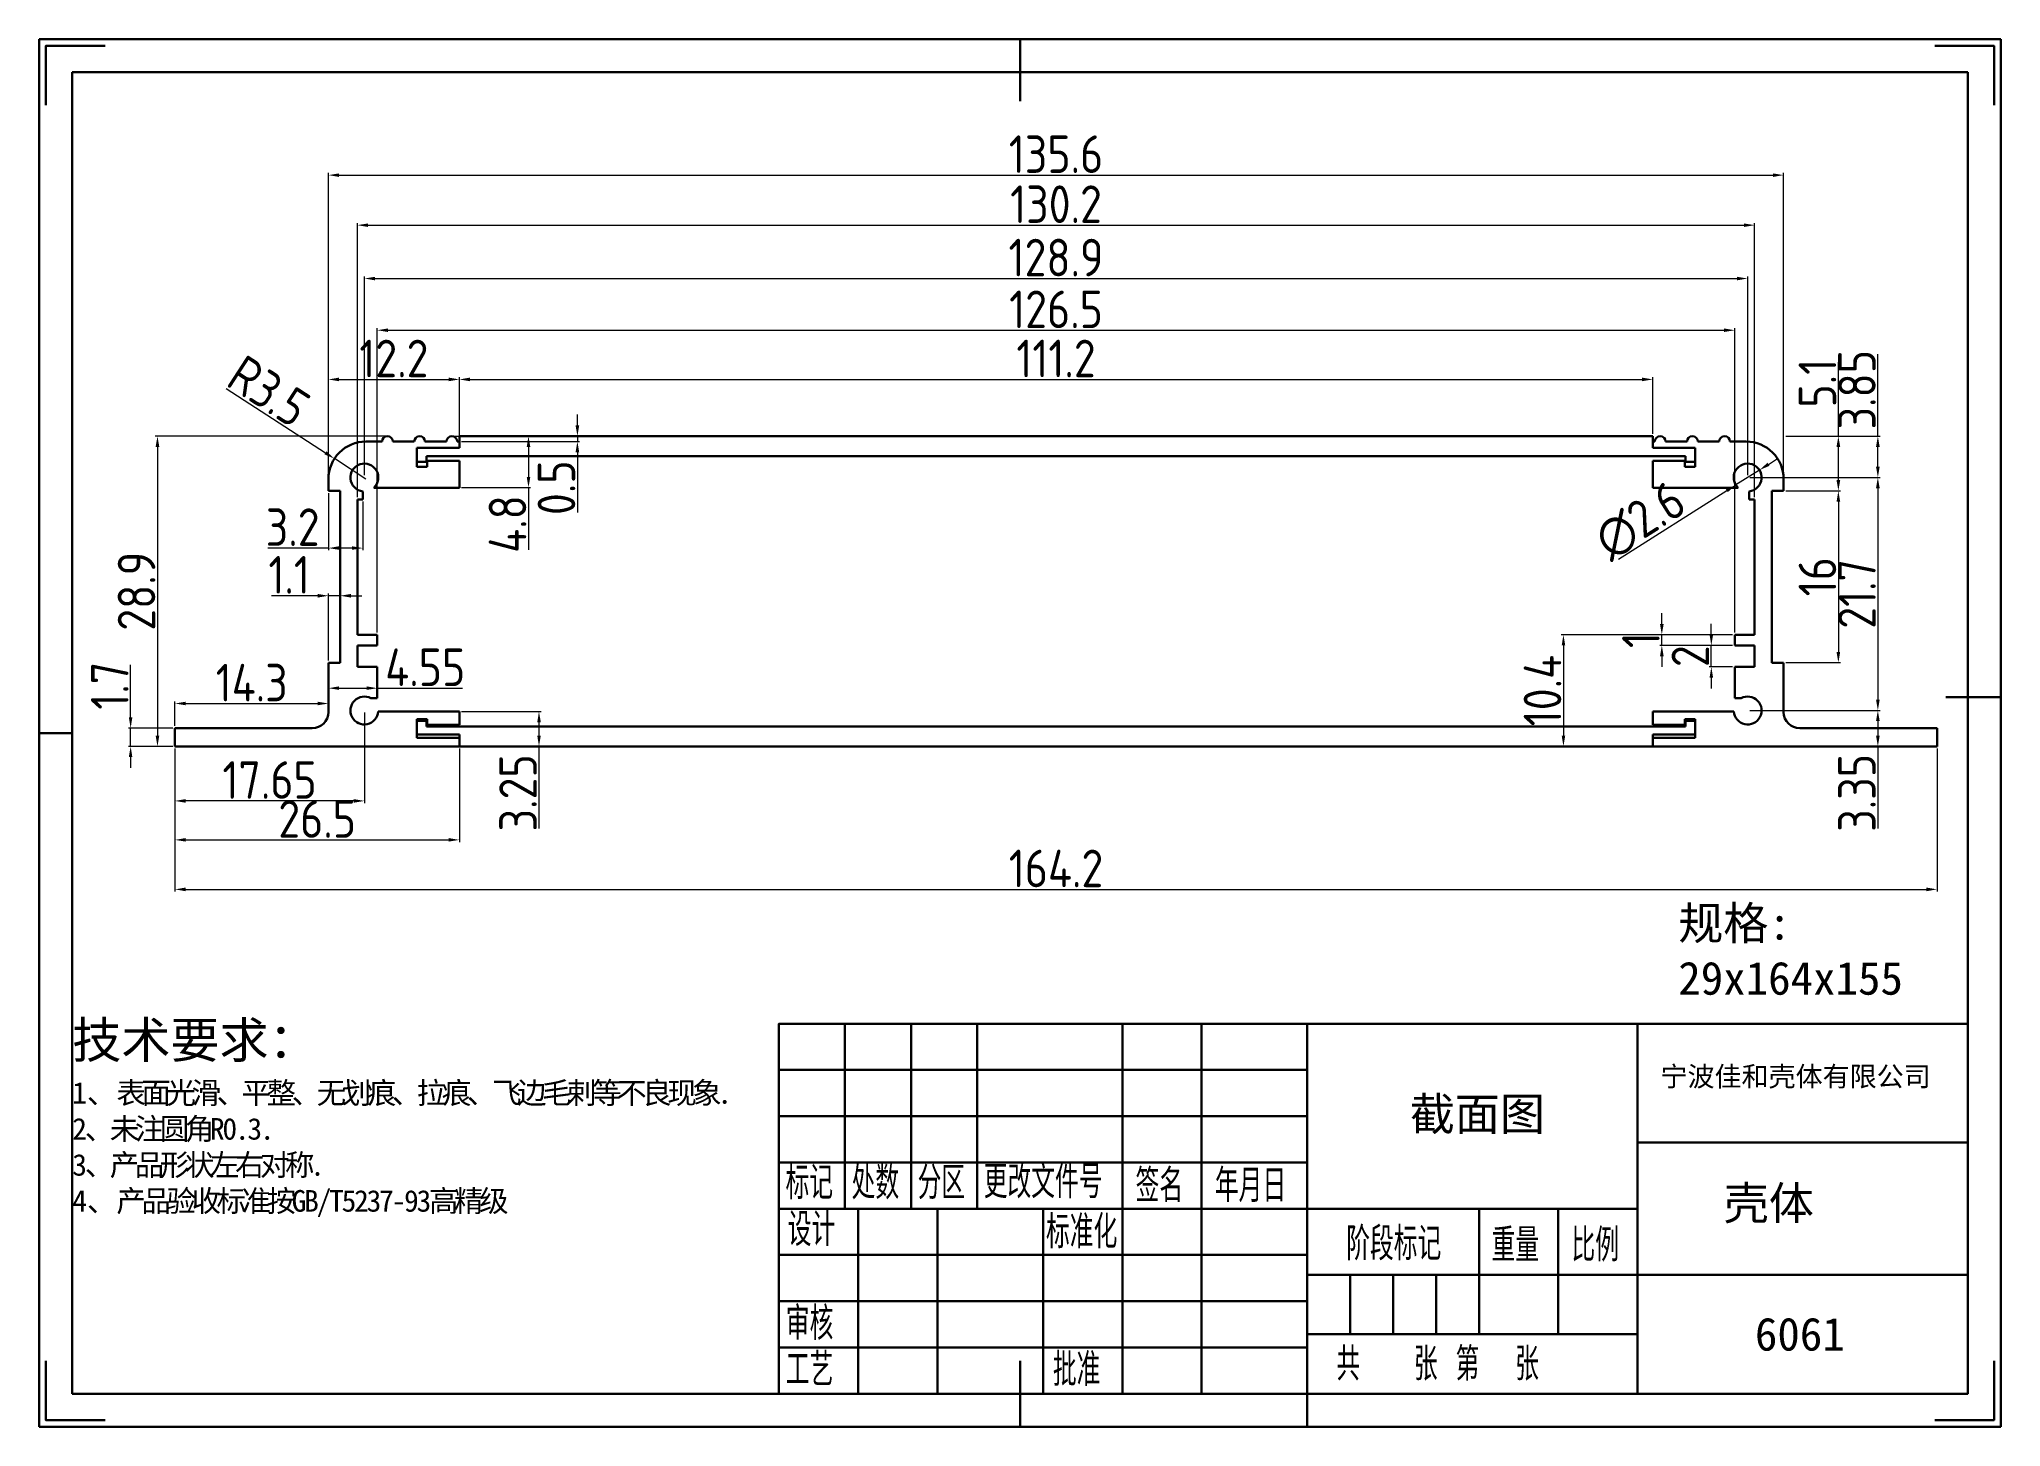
# Model space of a CAD drawing. Header units: millimetres. Extents: x 323 to 506, y -12036 to -11907.
import ezdxf

# ---------------------------------------------------------------- set-up
doc = ezdxf.new("R2010")
doc.units = ezdxf.units.MM
doc.layers.add('绘图层', color=7, linetype='Continuous', lineweight=30)
doc.styles.get("Standard").update_dxf_attribs({"font": 'txt', "bigfont": 'gbcbig.shx'})
doc.styles.add('工程字', font='gbenor.shx', dxfattribs={"bigfont": 'gbcbig.shx'})
doc.dimstyles.new('GB-35', dxfattribs={"dimtxt": 3.5, "dimasz": 1, "dimexe": 0.2, "dimexo": 0.2, "dimgap": 0.2, "dimtad": 1, "dimdsep": 46, "dimtxsty": '工程字', "dimcen": 1.5, "dimclrd": 1, "dimclre": 1, "dimadec": 0, "dimazin": 2, "dimtfac": 0.7, "dimtmove": 0, "dimatfit": 3, "dimfxl": 1, "dimtzin": 0, "dimlwd": 9, "dimlwe": 9, "dimarcsym": 0})

# ---------------------------------------------------------------- blocks, each defined once
blk = doc.blocks.new('*D39')
at = {"layer": 'Defpoints', "color": 0}
for p in [(335.49, -11972.96), (361.99, -11972.96), (361.99, -11981.67)]:
    blk.add_point(p, dxfattribs=at)
at = {"layer": '绘图层', "color": 1, "lineweight": 9}
for p, q in [((335.49, -11973.16), (335.49, -11981.87)), ((361.99, -11973.16), (361.99, -11981.87)), ((336.49, -11981.67), (360.99, -11981.67))]:
    blk.add_line(p, q, dxfattribs=at)
at = {"layer": '绘图层', "color": 1}
for points in [[(336.49, -11981.5), (336.49, -11981.83), (335.49, -11981.67)], [(360.99, -11981.5), (360.99, -11981.83), (361.99, -11981.67)]]:
    blk.add_solid(points, dxfattribs=at)
at = {"layer": '绘图层', "color": 0, "insert": (348.74, -11979.72), "char_height": 3.5, "attachment_point": 5, "style": '工程字'}
blk.add_mtext('26.5', dxfattribs=at)
blk = doc.blocks.new('*D29')
at = {"layer": 'Defpoints', "color": 0}
for p in [(361.99, -11938.78), (349.79, -11944.56), (361.99, -11944.56)]:
    blk.add_point(p, dxfattribs=at)
at = {"layer": '绘图层', "color": 1, "lineweight": 9}
for p, q in [((349.79, -11944.36), (349.79, -11938.58)), ((350.79, -11938.78), (360.99, -11938.78)), ((361.99, -11944.36), (361.99, -11938.58))]:
    blk.add_line(p, q, dxfattribs=at)
at = {"layer": '绘图层', "color": 1}
for points in [[(350.79, -11938.61), (350.79, -11938.95), (349.79, -11938.78)], [(360.99, -11938.61), (360.99, -11938.95), (361.99, -11938.78)]]:
    blk.add_solid(points, dxfattribs=at)
at = {"layer": '绘图层', "color": 0, "insert": (355.89, -11936.83), "char_height": 3.5, "attachment_point": 5, "style": '工程字'}
blk.add_mtext('12.2', dxfattribs=at)
blk = doc.blocks.new('*D36')
at = {"layer": 'Defpoints', "color": 0}
for p in [(350.35, -11946.16), (353.29, -11948.06)]:
    blk.add_point(p, dxfattribs=at)
at = {"layer": '绘图层', "color": 1, "lineweight": 9}
for p, q in [((340.27, -11939.62), (349.51, -11945.62)), ((353.29, -11948.06), (350.35, -11946.16))]:
    blk.add_line(p, q, dxfattribs=at)
at = {"layer": '绘图层', "color": 1}
blk.add_solid([(349.6, -11945.48), (349.42, -11945.76), (350.35, -11946.16)], dxfattribs=at)
at = {"layer": '绘图层', "color": 0, "insert": (344.24, -11939.87), "char_height": 3.5, "attachment_point": 5, "rotation": 327.033, "style": '工程字'}
blk.add_mtext('R3.5', dxfattribs=at)
blk = doc.blocks.new('*D37')
at = {"layer": 'Defpoints', "color": 0}
for p in [(473.19, -11938.78), (361.99, -11944.06), (473.19, -11944.06)]:
    blk.add_point(p, dxfattribs=at)
at = {"layer": '绘图层', "color": 1, "lineweight": 9}
for p, q in [((361.99, -11943.86), (361.99, -11938.58)), ((362.99, -11938.78), (472.19, -11938.78)), ((473.19, -11943.86), (473.19, -11938.58))]:
    blk.add_line(p, q, dxfattribs=at)
at = {"layer": '绘图层', "color": 1}
for points in [[(362.99, -11938.61), (362.99, -11938.95), (361.99, -11938.78)], [(472.19, -11938.61), (472.19, -11938.95), (473.19, -11938.78)]]:
    blk.add_solid(points, dxfattribs=at)
at = {"layer": '绘图层', "color": 0, "insert": (417.59, -11936.83), "char_height": 3.5, "attachment_point": 5, "style": '工程字'}
blk.add_mtext('111.2', dxfattribs=at)
blk = doc.blocks.new('*D38')
at = {"layer": 'Defpoints', "color": 0}
for p in [(482.04, -11929.38), (353.14, -11947.91), (482.04, -11947.91)]:
    blk.add_point(p, dxfattribs=at)
at = {"layer": '绘图层', "color": 1, "lineweight": 9}
for p, q in [((353.14, -11947.71), (353.14, -11929.18)), ((354.14, -11929.38), (481.04, -11929.38)), ((482.04, -11947.71), (482.04, -11929.18))]:
    blk.add_line(p, q, dxfattribs=at)
at = {"layer": '绘图层', "color": 1}
for points in [[(354.14, -11929.22), (354.14, -11929.55), (353.14, -11929.38)], [(481.04, -11929.22), (481.04, -11929.55), (482.04, -11929.38)]]:
    blk.add_solid(points, dxfattribs=at)
at = {"layer": '绘图层', "color": 0, "insert": (417.59, -11927.43), "char_height": 3.5, "attachment_point": 5, "style": '工程字'}
blk.add_mtext('128.9', dxfattribs=at)
blk = doc.blocks.new('*D40')
at = {"layer": 'Defpoints', "color": 0}
for p in [(485.39, -11919.75), (349.79, -11948.06), (485.39, -11948.61)]:
    blk.add_point(p, dxfattribs=at)
at = {"layer": '绘图层', "color": 1, "lineweight": 9}
for p, q in [((349.79, -11947.86), (349.79, -11919.55)), ((350.79, -11919.75), (484.39, -11919.75)), ((485.39, -11948.41), (485.39, -11919.55))]:
    blk.add_line(p, q, dxfattribs=at)
at = {"layer": '绘图层', "color": 1}
for points in [[(350.79, -11919.59), (350.79, -11919.92), (349.79, -11919.75)], [(484.39, -11919.59), (484.39, -11919.92), (485.39, -11919.75)]]:
    blk.add_solid(points, dxfattribs=at)
at = {"layer": '绘图层', "color": 0, "insert": (417.59, -11917.8), "char_height": 3.5, "attachment_point": 5, "style": '工程字'}
blk.add_mtext('135.6', dxfattribs=at)
blk = doc.blocks.new('*D41')
at = {"layer": 'Defpoints', "color": 0}
for p in [(482.69, -11924.41), (352.49, -11949.96), (482.69, -11949.96)]:
    blk.add_point(p, dxfattribs=at)
at = {"layer": '绘图层', "color": 1, "lineweight": 9}
for p, q in [((352.49, -11949.76), (352.49, -11924.21)), ((353.49, -11924.41), (481.69, -11924.41)), ((482.69, -11949.76), (482.69, -11924.21))]:
    blk.add_line(p, q, dxfattribs=at)
at = {"layer": '绘图层', "color": 1}
for points in [[(353.49, -11924.25), (353.49, -11924.58), (352.49, -11924.41)], [(481.69, -11924.25), (481.69, -11924.58), (482.69, -11924.41)]]:
    blk.add_solid(points, dxfattribs=at)
at = {"layer": '绘图层', "color": 0, "insert": (417.59, -11922.46), "char_height": 3.5, "attachment_point": 5, "style": '工程字'}
blk.add_mtext('130.2', dxfattribs=at)
blk = doc.blocks.new('*D42')
at = {"layer": 'Defpoints', "color": 0}
for p in [(480.84, -11934.2), (354.34, -11962.56), (480.84, -11962.56)]:
    blk.add_point(p, dxfattribs=at)
at = {"layer": '绘图层', "color": 1, "lineweight": 9}
for p, q in [((354.34, -11962.36), (354.34, -11934)), ((355.34, -11934.2), (479.84, -11934.2)), ((480.84, -11962.36), (480.84, -11934))]:
    blk.add_line(p, q, dxfattribs=at)
at = {"layer": '绘图层', "color": 1}
for points in [[(355.34, -11934.03), (355.34, -11934.36), (354.34, -11934.2)], [(479.84, -11934.03), (479.84, -11934.36), (480.84, -11934.2)]]:
    blk.add_solid(points, dxfattribs=at)
at = {"layer": '绘图层', "color": 0, "insert": (417.59, -11932.25), "char_height": 3.5, "attachment_point": 5, "style": '工程字'}
blk.add_mtext('126.5', dxfattribs=at)
blk = doc.blocks.new('*D43')
at = {"layer": 'Defpoints', "color": 0}
for p in [(482.04, -11947.91), (482.04, -11969.61), (494.17, -11969.61)]:
    blk.add_point(p, dxfattribs=at)
at = {"layer": '绘图层', "color": 1, "lineweight": 9}
for p, q in [((482.24, -11947.91), (494.37, -11947.91)), ((494.17, -11948.91), (494.17, -11968.61)), ((482.24, -11969.61), (494.37, -11969.61))]:
    blk.add_line(p, q, dxfattribs=at)
at = {"layer": '绘图层', "color": 1}
for points in [[(494, -11948.91), (494.34, -11948.91), (494.17, -11947.91)], [(494, -11968.61), (494.34, -11968.61), (494.17, -11969.61)]]:
    blk.add_solid(points, dxfattribs=at)
at = {"layer": '绘图层', "color": 0, "insert": (492.22, -11958.76), "char_height": 3.5, "attachment_point": 5, "rotation": 90, "style": '工程字'}
blk.add_mtext('21.7', dxfattribs=at)
blk = doc.blocks.new('*D44')
at = {"layer": 'Defpoints', "color": 0}
for p in [(485.39, -11949.16), (485.39, -11965.16), (490.49, -11965.16)]:
    blk.add_point(p, dxfattribs=at)
at = {"layer": '绘图层', "color": 1, "lineweight": 9}
for p, q in [((485.59, -11949.16), (490.69, -11949.16)), ((490.49, -11950.16), (490.49, -11964.16)), ((485.59, -11965.16), (490.69, -11965.16))]:
    blk.add_line(p, q, dxfattribs=at)
at = {"layer": '绘图层', "color": 1}
for points in [[(490.32, -11950.16), (490.66, -11950.16), (490.49, -11949.16)], [(490.32, -11964.16), (490.66, -11964.16), (490.49, -11965.16)]]:
    blk.add_solid(points, dxfattribs=at)
at = {"layer": '绘图层', "color": 0, "insert": (488.54, -11957.16), "char_height": 3.5, "attachment_point": 5, "rotation": 90, "style": '工程字'}
blk.add_mtext('16', dxfattribs=at)
blk = doc.blocks.new('*D30')
at = {"layer": 'Defpoints', "color": 0}
for p in [(485.39, -11944.06), (490.49, -11944.06), (485.39, -11949.16)]:
    blk.add_point(p, dxfattribs=at)
at = {"layer": '绘图层', "color": 1, "lineweight": 9}
for p, q in [((490.49, -11944.06), (490.49, -11937.18)), ((485.59, -11944.06), (490.69, -11944.06)), ((490.49, -11948.16), (490.49, -11945.06)), ((485.59, -11949.16), (490.69, -11949.16))]:
    blk.add_line(p, q, dxfattribs=at)
at = {"layer": '绘图层', "color": 1}
for points in [[(490.32, -11945.06), (490.66, -11945.06), (490.49, -11944.06)], [(490.32, -11948.16), (490.66, -11948.16), (490.49, -11949.16)]]:
    blk.add_solid(points, dxfattribs=at)
at = {"layer": '绘图层', "color": 0, "insert": (488.54, -11939.13), "char_height": 3.5, "attachment_point": 5, "rotation": 90, "style": '工程字'}
blk.add_mtext('5.1', dxfattribs=at)
blk = doc.blocks.new('*D31')
at = {"layer": 'Defpoints', "color": 0}
for p in [(485.39, -11944.06), (494.17, -11944.06), (482.04, -11947.91)]:
    blk.add_point(p, dxfattribs=at)
at = {"layer": '绘图层', "color": 1, "lineweight": 9}
for p, q in [((494.17, -11944.06), (494.17, -11936.42)), ((485.59, -11944.06), (494.37, -11944.06)), ((494.17, -11946.91), (494.17, -11945.06)), ((482.24, -11947.91), (494.37, -11947.91))]:
    blk.add_line(p, q, dxfattribs=at)
at = {"layer": '绘图层', "color": 1}
for points in [[(494, -11945.06), (494.34, -11945.06), (494.17, -11944.06)], [(494, -11946.91), (494.34, -11946.91), (494.17, -11947.91)]]:
    blk.add_solid(points, dxfattribs=at)
at = {"layer": '绘图层', "color": 0, "insert": (492.22, -11939.74), "char_height": 3.5, "attachment_point": 5, "rotation": 90, "style": '工程字'}
blk.add_mtext('3.85', dxfattribs=at)
blk = doc.blocks.new('*D45')
at = {"layer": 'Defpoints', "color": 0}
for p in [(494.17, -11969.61), (494.17, -11972.96), (494.17, -11972.96)]:
    blk.add_point(p, dxfattribs=at)
at = {"layer": '绘图层', "color": 1, "lineweight": 9}
for p, q in [((494.17, -11970.61), (494.17, -11971.96)), ((494.17, -11972.96), (494.17, -11980.61))]:
    blk.add_line(p, q, dxfattribs=at)
at = {"layer": '绘图层', "color": 1}
for points in [[(494, -11970.61), (494.34, -11970.61), (494.17, -11969.61)], [(494, -11971.96), (494.34, -11971.96), (494.17, -11972.96)]]:
    blk.add_solid(points, dxfattribs=at)
at = {"layer": '绘图层', "color": 0, "insert": (492.22, -11977.29), "char_height": 3.5, "attachment_point": 5, "rotation": 90, "style": '工程字'}
blk.add_mtext('3.35', dxfattribs=at)
blk = doc.blocks.new('*D46')
at = {"layer": 'Defpoints', "color": 0}
for p in [(331.36, -11971.26), (335.49, -11971.26), (335.49, -11972.96)]:
    blk.add_point(p, dxfattribs=at)
at = {"layer": '绘图层', "color": 1, "lineweight": 9}
for p, q in [((331.36, -11970.26), (331.36, -11965.36)), ((335.29, -11971.26), (331.16, -11971.26)), ((331.36, -11972.96), (331.36, -11971.26)), ((335.29, -11972.96), (331.16, -11972.96)), ((331.36, -11973.96), (331.36, -11974.96))]:
    blk.add_line(p, q, dxfattribs=at)
at = {"layer": '绘图层', "color": 1}
for points in [[(331.19, -11970.26), (331.52, -11970.26), (331.36, -11971.26)], [(331.19, -11973.96), (331.52, -11973.96), (331.36, -11972.96)]]:
    blk.add_solid(points, dxfattribs=at)
at = {"layer": '绘图层', "color": 0, "insert": (329.41, -11967.31), "char_height": 3.5, "attachment_point": 5, "rotation": 90, "style": '工程字'}
blk.add_mtext('1.7', dxfattribs=at)
blk = doc.blocks.new('*D47')
at = {"layer": 'Defpoints', "color": 0}
for p in [(474.04, -11962.56), (480.84, -11962.56), (480.84, -11963.56)]:
    blk.add_point(p, dxfattribs=at)
at = {"layer": '绘图层', "color": 1, "lineweight": 9}
for p, q in [((474.04, -11961.56), (474.04, -11960.56)), ((480.64, -11962.56), (473.84, -11962.56)), ((474.04, -11963.56), (474.04, -11962.56)), ((480.64, -11963.56), (473.84, -11963.56)), ((474.04, -11964.56), (474.04, -11965.56))]:
    blk.add_line(p, q, dxfattribs=at)
at = {"layer": '绘图层', "color": 1}
for points in [[(473.87, -11961.56), (474.21, -11961.56), (474.04, -11962.56)], [(473.87, -11964.56), (474.21, -11964.56), (474.04, -11963.56)]]:
    blk.add_solid(points, dxfattribs=at)
at = {"layer": '绘图层', "color": 0, "insert": (472.09, -11963.06), "char_height": 3.5, "attachment_point": 5, "rotation": 90, "style": '工程字'}
blk.add_mtext('1', dxfattribs=at)
blk = doc.blocks.new('*D48')
at = {"layer": 'Defpoints', "color": 0}
for p in [(478.65, -11963.56), (480.84, -11963.56), (480.84, -11965.56)]:
    blk.add_point(p, dxfattribs=at)
at = {"layer": '绘图层', "color": 1, "lineweight": 9}
for p, q in [((478.65, -11962.56), (478.65, -11961.56)), ((480.64, -11963.56), (478.45, -11963.56)), ((478.65, -11965.56), (478.65, -11963.56)), ((480.64, -11965.56), (478.45, -11965.56)), ((478.65, -11966.56), (478.65, -11967.56))]:
    blk.add_line(p, q, dxfattribs=at)
at = {"layer": '绘图层', "color": 1}
for points in [[(478.49, -11962.56), (478.82, -11962.56), (478.65, -11963.56)], [(478.49, -11966.56), (478.82, -11966.56), (478.65, -11965.56)]]:
    blk.add_solid(points, dxfattribs=at)
at = {"layer": '绘图层', "color": 0, "insert": (476.7, -11964.56), "char_height": 3.5, "attachment_point": 5, "rotation": 90, "style": '工程字'}
blk.add_mtext('2', dxfattribs=at)
blk = doc.blocks.new('*D49')
at = {"layer": 'Defpoints', "color": 0}
for p in [(480.84, -11962.56), (464.87, -11972.96), (480.84, -11972.96)]:
    blk.add_point(p, dxfattribs=at)
at = {"layer": '绘图层', "color": 1, "lineweight": 9}
for p, q in [((480.64, -11962.56), (464.67, -11962.56)), ((464.87, -11963.56), (464.87, -11971.96)), ((480.64, -11972.96), (464.67, -11972.96))]:
    blk.add_line(p, q, dxfattribs=at)
at = {"layer": '绘图层', "color": 1}
for points in [[(464.71, -11963.56), (465.04, -11963.56), (464.87, -11962.56)], [(464.71, -11971.96), (465.04, -11971.96), (464.87, -11972.96)]]:
    blk.add_solid(points, dxfattribs=at)
at = {"layer": '绘图层', "color": 0, "insert": (462.92, -11967.76), "char_height": 3.5, "attachment_point": 5, "rotation": 90, "style": '工程字'}
blk.add_mtext('10.4', dxfattribs=at)
blk = doc.blocks.new('*D50')
at = {"layer": 'Defpoints', "color": 0}
for p in [(349.79, -11949.16), (352.99, -11949.96), (349.79, -11954.49)]:
    blk.add_point(p, dxfattribs=at)
at = {"layer": '绘图层', "color": 1, "lineweight": 9}
for p, q in [((349.79, -11949.36), (349.79, -11954.69)), ((352.99, -11950.16), (352.99, -11954.69)), ((349.79, -11954.49), (344.13, -11954.49)), ((351.99, -11954.49), (350.79, -11954.49))]:
    blk.add_line(p, q, dxfattribs=at)
at = {"layer": '绘图层', "color": 1}
for points in [[(350.79, -11954.32), (350.79, -11954.65), (349.79, -11954.49)], [(351.99, -11954.32), (351.99, -11954.65), (352.99, -11954.49)]]:
    blk.add_solid(points, dxfattribs=at)
at = {"layer": '绘图层', "color": 0, "insert": (346.46, -11952.54), "char_height": 3.5, "attachment_point": 5, "style": '工程字'}
blk.add_mtext('3.2', dxfattribs=at)
blk = doc.blocks.new('*D51')
at = {"layer": 'Defpoints', "color": 0}
for p in [(349.79, -11958.93), (349.79, -11965.16), (350.89, -11965.16)]:
    blk.add_point(p, dxfattribs=at)
at = {"layer": '绘图层', "color": 1, "lineweight": 9}
for p, q in [((348.79, -11958.93), (344.47, -11958.93)), ((349.79, -11964.96), (349.79, -11958.73)), ((350.89, -11958.93), (349.79, -11958.93)), ((350.89, -11964.96), (350.89, -11958.73)), ((351.89, -11958.93), (352.89, -11958.93))]:
    blk.add_line(p, q, dxfattribs=at)
at = {"layer": '绘图层', "color": 1}
for points in [[(348.79, -11958.76), (348.79, -11959.1), (349.79, -11958.93)], [(351.89, -11958.76), (351.89, -11959.1), (350.89, -11958.93)]]:
    blk.add_solid(points, dxfattribs=at)
at = {"layer": '绘图层', "color": 0, "insert": (346.13, -11956.98), "char_height": 3.5, "attachment_point": 5, "style": '工程字'}
blk.add_mtext('1.1', dxfattribs=at)
blk = doc.blocks.new('*D32')
at = {"layer": 'Defpoints', "color": 0}
for p in [(353.14, -11969.61), (335.49, -11972.96), (335.49, -11978.04)]:
    blk.add_point(p, dxfattribs=at)
at = {"layer": '绘图层', "color": 1, "lineweight": 9}
for p, q in [((353.14, -11969.81), (353.14, -11978.24)), ((335.49, -11973.16), (335.49, -11978.24)), ((352.14, -11978.04), (336.49, -11978.04))]:
    blk.add_line(p, q, dxfattribs=at)
at = {"layer": '绘图层', "color": 1}
for points in [[(336.49, -11977.87), (336.49, -11978.21), (335.49, -11978.04)], [(352.14, -11977.87), (352.14, -11978.21), (353.14, -11978.04)]]:
    blk.add_solid(points, dxfattribs=at)
at = {"layer": '绘图层', "color": 0, "insert": (344.31, -11976.09), "char_height": 3.5, "attachment_point": 5, "style": '工程字'}
blk.add_mtext('17.65', dxfattribs=at)
blk = doc.blocks.new('*D33')
at = {"layer": 'Defpoints', "color": 0}
for p in [(349.79, -11965.16), (349.79, -11968.97), (335.49, -11971.26)]:
    blk.add_point(p, dxfattribs=at)
at = {"layer": '绘图层', "color": 1, "lineweight": 9}
for p, q in [((349.79, -11965.36), (349.79, -11969.17)), ((335.49, -11971.06), (335.49, -11968.77)), ((336.49, -11968.97), (348.79, -11968.97))]:
    blk.add_line(p, q, dxfattribs=at)
at = {"layer": '绘图层', "color": 1}
for points in [[(336.49, -11968.8), (336.49, -11969.13), (335.49, -11968.97)], [(348.79, -11968.8), (348.79, -11969.13), (349.79, -11968.97)]]:
    blk.add_solid(points, dxfattribs=at)
at = {"layer": '绘图层', "color": 0, "insert": (342.64, -11967.02), "char_height": 3.5, "attachment_point": 5, "style": '工程字'}
blk.add_mtext('14.3', dxfattribs=at)
blk = doc.blocks.new('*D27')
at = {"layer": 'Defpoints', "color": 0}
for p in [(349.79, -11967.54), (354.34, -11967.54), (354.34, -11967.54)]:
    blk.add_point(p, dxfattribs=at)
at = {"layer": '绘图层', "color": 1, "lineweight": 9}
for p, q in [((350.79, -11967.54), (353.34, -11967.54)), ((354.34, -11967.54), (362.28, -11967.54))]:
    blk.add_line(p, q, dxfattribs=at)
at = {"layer": '绘图层', "color": 1}
for points in [[(350.79, -11967.37), (350.79, -11967.7), (349.79, -11967.54)], [(353.34, -11967.37), (353.34, -11967.7), (354.34, -11967.54)]]:
    blk.add_solid(points, dxfattribs=at)
at = {"layer": '绘图层', "color": 0, "insert": (358.81, -11965.59), "char_height": 3.5, "attachment_point": 5, "style": '工程字'}
blk.add_mtext('4.55', dxfattribs=at)
blk = doc.blocks.new('*D34')
at = {"layer": 'Defpoints', "color": 0}
for p in [(361.99, -11969.71), (361.99, -11972.96), (369.41, -11972.96)]:
    blk.add_point(p, dxfattribs=at)
at = {"layer": '绘图层', "color": 1, "lineweight": 9}
for p, q in [((362.19, -11969.71), (369.61, -11969.71)), ((369.41, -11970.71), (369.41, -11971.96)), ((362.19, -11972.96), (369.61, -11972.96)), ((369.41, -11972.96), (369.41, -11980.61))]:
    blk.add_line(p, q, dxfattribs=at)
at = {"layer": '绘图层', "color": 1}
for points in [[(369.25, -11970.71), (369.58, -11970.71), (369.41, -11969.71)], [(369.25, -11971.96), (369.58, -11971.96), (369.41, -11972.96)]]:
    blk.add_solid(points, dxfattribs=at)
at = {"layer": '绘图层', "color": 0, "insert": (367.46, -11977.29), "char_height": 3.5, "attachment_point": 5, "rotation": 90, "style": '工程字'}
blk.add_mtext('3.25', dxfattribs=at)
blk = doc.blocks.new('*D35')
at = {"layer": 'Defpoints', "color": 0}
for p in [(361.29, -11944.06), (368.43, -11944.06), (361.99, -11948.86)]:
    blk.add_point(p, dxfattribs=at)
at = {"layer": '绘图层', "color": 1, "lineweight": 9}
for p, q in [((361.49, -11944.06), (368.63, -11944.06)), ((368.43, -11945.06), (368.43, -11947.86)), ((362.19, -11948.86), (368.63, -11948.86)), ((368.43, -11948.86), (368.43, -11954.64))]:
    blk.add_line(p, q, dxfattribs=at)
at = {"layer": '绘图层', "color": 1}
for points in [[(368.27, -11945.06), (368.6, -11945.06), (368.43, -11944.06)], [(368.27, -11947.86), (368.6, -11947.86), (368.43, -11948.86)]]:
    blk.add_solid(points, dxfattribs=at)
at = {"layer": '绘图层', "color": 0, "insert": (366.48, -11952.25), "char_height": 3.5, "attachment_point": 5, "rotation": 90, "style": '工程字'}
blk.add_mtext('4.8', dxfattribs=at)
blk = doc.blocks.new('*D28')
at = {"layer": 'Defpoints', "color": 0}
for p in [(361.99, -11944.56), (372.99, -11944.06), (372.99, -11944.56)]:
    blk.add_point(p, dxfattribs=at)
at = {"layer": '绘图层', "color": 1, "lineweight": 9}
for p, q in [((372.99, -11943.06), (372.99, -11942.06)), ((362.19, -11944.56), (373.19, -11944.56)), ((372.99, -11944.06), (372.99, -11944.56)), ((372.99, -11945.56), (372.99, -11951.17))]:
    blk.add_line(p, q, dxfattribs=at)
at = {"layer": '绘图层', "color": 1}
for points in [[(372.82, -11943.06), (373.16, -11943.06), (372.99, -11944.06)], [(372.82, -11945.56), (373.16, -11945.56), (372.99, -11944.56)]]:
    blk.add_solid(points, dxfattribs=at)
at = {"layer": '绘图层', "color": 0, "insert": (371.04, -11948.87), "char_height": 3.5, "attachment_point": 5, "rotation": 90, "style": '工程字'}
blk.add_mtext('0.5', dxfattribs=at)
blk = doc.blocks.new('*D52')
at = {"layer": 'Defpoints', "color": 0}
for p in [(335.49, -11972.96), (499.69, -11972.96), (499.69, -11986.28)]:
    blk.add_point(p, dxfattribs=at)
at = {"layer": '绘图层', "color": 1, "lineweight": 9}
for p, q in [((335.49, -11973.16), (335.49, -11986.48)), ((499.69, -11973.16), (499.69, -11986.48)), ((336.49, -11986.28), (498.69, -11986.28))]:
    blk.add_line(p, q, dxfattribs=at)
at = {"layer": '绘图层', "color": 1}
for points in [[(336.49, -11986.11), (336.49, -11986.45), (335.49, -11986.28)], [(498.69, -11986.11), (498.69, -11986.45), (499.69, -11986.28)]]:
    blk.add_solid(points, dxfattribs=at)
at = {"layer": '绘图层', "color": 0, "insert": (417.59, -11984.33), "char_height": 3.5, "attachment_point": 5, "style": '工程字'}
blk.add_mtext('164.2', dxfattribs=at)
blk = doc.blocks.new('*D53')
at = {"layer": 'Defpoints', "color": 0}
for p in [(483.14, -11947.22), (480.94, -11948.61)]:
    blk.add_point(p, dxfattribs=at)
at = {"layer": '绘图层', "color": 1, "lineweight": 9}
for p, q in [((483.98, -11946.69), (484.83, -11946.15)), ((483.14, -11947.22), (480.94, -11948.61)), ((469.99, -11955.53), (480.09, -11949.14))]:
    blk.add_line(p, q, dxfattribs=at)
at = {"layer": '绘图层', "color": 1}
for points in [[(483.89, -11946.54), (484.07, -11946.83), (483.14, -11947.22)], [(480.01, -11949), (480.18, -11949.28), (480.94, -11948.61)]]:
    blk.add_solid(points, dxfattribs=at)
at = {"layer": '绘图层', "color": 0, "insert": (472.02, -11951.94), "char_height": 3.5, "attachment_point": 5, "rotation": 32.2925, "style": '工程字'}
blk.add_mtext('∅2.6', dxfattribs=at)
blk = doc.blocks.new('*D64')
at = {"layer": 'Defpoints', "color": 0}
for p in [(355.29, -11944.06), (333.86, -11972.96), (335.49, -11972.96)]:
    blk.add_point(p, dxfattribs=at)
at = {"layer": '绘图层', "color": 1, "lineweight": 9}
for p, q in [((355.09, -11944.06), (333.66, -11944.06)), ((333.86, -11945.06), (333.86, -11971.96)), ((335.29, -11972.96), (333.66, -11972.96))]:
    blk.add_line(p, q, dxfattribs=at)
at = {"layer": '绘图层', "color": 1}
for points in [[(333.69, -11945.06), (334.03, -11945.06), (333.86, -11944.06)], [(333.69, -11971.96), (334.03, -11971.96), (333.86, -11972.96)]]:
    blk.add_solid(points, dxfattribs=at)
at = {"layer": '绘图层', "color": 0, "insert": (331.91, -11958.51), "char_height": 3.5, "attachment_point": 5, "rotation": 90, "style": '工程字'}
blk.add_mtext('28.9', dxfattribs=at)

msp = doc.modelspace()

# ---------------------------------------------------------------- linework, layer by layer
at = {"layer": '绘图层'}
for p, q in [((322.842, -11907.094), (322.842, -12036.333)), ((505.624, -11907.094), (322.842, -11907.094)), ((414.233, -11907.094), (414.233, -11912.86)), ((505.624, -12036.333), (505.624, -11907.094)), ((325.919, -11910.171), (502.546, -11910.171)), ((325.919, -11910.171), (325.919, -12033.256)), ((502.546, -12033.256), (502.546, -11910.171)), ((325.919, -11922.479), (325.919, -12033.256)), ((397.924, -11998.792), (397.924, -12016.024)), ((404.078, -12016.024), (404.078, -11998.792)), ((410.233, -11998.792), (410.233, -12016.024)), ((423.772, -12016.024), (423.772, -11998.792)), ((431.157, -11998.792), (431.157, -12016.024)), ((441.004, -11998.792), (441.004, -12033.256)), ((471.775, -11998.792), (471.775, -12033.256)), ((391.77, -12003.1), (441.004, -12003.1)), ((391.77, -12007.408), (441.004, -12007.408)), ((471.775, -12009.87), (502.546, -12009.87)), ((391.77, -12011.716), (441.004, -12011.716)), ((391.77, -12016.024), (471.775, -12016.024)), ((399.155, -12033.256), (399.155, -12016.024)), ((406.54, -12016.024), (406.54, -12033.256)), ((416.387, -12033.256), (416.387, -12016.024)), ((423.772, -12016.024), (423.772, -12033.256)), ((431.157, -12033.256), (431.157, -12016.024)), ((457.005, -12016.024), (457.005, -12027.717)), ((464.39, -12016.024), (464.39, -12027.717)), ((391.77, -12020.332), (441.004, -12020.332)), ((502.546, -12022.178), (441.004, -12022.178)), ((445.004, -12022.178), (445.004, -12027.717)), ((449.004, -12022.178), (449.004, -12027.717)), ((453.005, -12022.178), (453.005, -12027.717)), ((391.77, -12024.64), (441.004, -12024.64)), ((471.775, -12027.717), (441.004, -12027.717)), ((391.77, -12028.948), (441.004, -12028.948)), ((325.919, -12033.256), (502.546, -12033.256)), ((391.77, -12033.256), (502.546, -12033.256)), ((322.842, -12036.333), (505.624, -12036.333))]:
    msp.add_line(p, q, dxfattribs=at)
at = {"layer": '绘图层', "color": 7}
for p, q in [((353.289, -11944.565), (354.789, -11944.565)), ((355.789, -11944.565), (357.789, -11944.565)), ((358.789, -11944.565), (360.789, -11944.565)), ((361.789, -11944.565), (361.989, -11944.565)), ((361.989, -11945.165), (361.989, -11944.565)), ((473.389, -11944.565), (473.189, -11944.565)), ((473.189, -11945.165), (473.189, -11944.565)), ((476.389, -11944.565), (474.389, -11944.565)), ((479.389, -11944.565), (477.389, -11944.565)), ((481.889, -11944.565), (480.389, -11944.565)), ((358.039, -11946.915), (358.039, -11945.165)), ((358.039, -11945.165), (361.989, -11945.165)), ((358.989, -11946.365), (361.989, -11946.365)), ((358.989, -11946.365), (358.989, -11946.915)), ((361.989, -11948.865), (361.989, -11946.365)), ((477.139, -11945.165), (473.189, -11945.165)), ((473.189, -11948.865), (473.189, -11946.365)), ((476.189, -11946.365), (473.189, -11946.365)), ((476.189, -11946.365), (476.189, -11946.915)), ((477.139, -11946.915), (477.139, -11945.165)), ((349.789, -11949.165), (349.789, -11948.065)), ((358.039, -11946.915), (358.989, -11946.915)), ((477.139, -11946.915), (476.189, -11946.915)), ((485.389, -11949.165), (485.389, -11948.065)), ((349.789, -11949.165), (350.889, -11949.165)), ((350.889, -11965.165), (350.889, -11949.165)), ((352.489, -11949.965), (352.989, -11949.965)), ((352.489, -11962.565), (352.489, -11949.965)), ((352.989, -11949.965), (352.989, -11949.206)), ((354.027, -11948.865), (361.989, -11948.865)), ((481.152, -11948.865), (473.189, -11948.865)), ((482.189, -11949.965), (482.189, -11949.206)), ((482.689, -11949.965), (482.189, -11949.965)), ((482.689, -11962.565), (482.689, -11949.965)), ((485.389, -11949.165), (484.289, -11949.165)), ((484.289, -11965.165), (484.289, -11949.165)), ((352.489, -11962.565), (354.339, -11962.565)), ((354.339, -11963.565), (354.339, -11962.565)), ((482.689, -11962.565), (480.839, -11962.565)), ((480.839, -11963.565), (480.839, -11962.565)), ((352.489, -11965.565), (352.489, -11963.565)), ((354.339, -11963.565), (352.489, -11963.565)), ((480.839, -11963.565), (482.689, -11963.565)), ((482.689, -11965.565), (482.689, -11963.565)), ((349.789, -11965.165), (350.889, -11965.165)), ((349.789, -11969.765), (349.789, -11965.165)), ((354.339, -11965.565), (352.489, -11965.565)), ((354.339, -11968.465), (354.339, -11965.565)), ((480.839, -11968.465), (480.839, -11965.565)), ((480.839, -11965.565), (482.689, -11965.565)), ((485.389, -11965.165), (484.289, -11965.165)), ((485.389, -11969.765), (485.389, -11965.165)), ((353.745, -11968.465), (354.339, -11968.465)), ((481.433, -11968.465), (480.839, -11968.465)), ((354.435, -11969.715), (361.989, -11969.715)), ((361.989, -11970.965), (361.989, -11969.715)), ((480.743, -11969.715), (473.189, -11969.715)), ((473.189, -11970.965), (473.189, -11969.715)), ((335.489, -11971.265), (335.489, -11972.965)), ((335.489, -11971.265), (348.289, -11971.265)), ((358.039, -11970.415), (358.039, -11972.165)), ((358.039, -11970.415), (358.989, -11970.415)), ((358.039, -11972.165), (361.989, -11972.165)), ((358.989, -11970.965), (358.989, -11970.415)), ((358.989, -11970.965), (361.989, -11970.965)), ((361.989, -11972.965), (361.989, -11972.165)), ((476.189, -11970.965), (473.189, -11970.965)), ((477.139, -11972.165), (473.189, -11972.165)), ((473.189, -11972.965), (473.189, -11972.165)), ((477.139, -11970.415), (476.189, -11970.415)), ((476.189, -11970.965), (476.189, -11970.415)), ((477.139, -11970.415), (477.139, -11972.165)), ((499.689, -11971.265), (486.889, -11971.265)), ((499.689, -11971.265), (499.689, -11972.965)), ((335.489, -11972.965), (361.989, -11972.965)), ((499.689, -11972.965), (473.189, -11972.965))]:
    msp.add_line(p, q, dxfattribs=at)
at = {"layer": '绘图层', "color": 3}
for p, q in [((473.189, -11944.065), (361.989, -11944.065)), ((361.989, -11945.165), (361.989, -11944.065)), ((473.189, -11945.165), (473.189, -11944.065)), ((473.189, -11945.165), (473.189, -11944.065)), ((358.039, -11945.165), (361.989, -11945.165)), ((358.039, -11945.165), (358.039, -11946.465)), ((358.919, -11946.465), (358.039, -11946.465)), ((358.919, -11945.915), (476.259, -11945.915)), ((358.919, -11945.915), (358.919, -11946.465)), ((477.139, -11945.165), (473.189, -11945.165)), ((477.139, -11945.165), (473.189, -11945.165)), ((476.259, -11945.915), (476.259, -11946.465)), ((476.259, -11945.915), (476.259, -11946.465)), ((476.259, -11946.465), (477.139, -11946.465)), ((476.259, -11946.465), (477.139, -11946.465)), ((476.259, -11946.465), (477.139, -11946.465)), ((477.139, -11945.165), (477.139, -11946.465)), ((477.139, -11945.165), (477.139, -11946.465)), ((358.919, -11970.565), (358.039, -11970.565)), ((358.039, -11971.865), (358.039, -11970.565)), ((358.039, -11971.865), (361.989, -11971.865)), ((358.919, -11971.115), (358.919, -11970.565)), ((358.919, -11971.115), (476.259, -11971.115)), ((361.989, -11971.865), (361.989, -11972.965)), ((477.139, -11971.865), (473.189, -11971.865)), ((473.189, -11971.865), (473.189, -11972.965)), ((477.139, -11972.165), (473.189, -11972.165)), ((476.259, -11970.565), (477.139, -11970.565)), ((476.259, -11971.115), (476.259, -11970.565)), ((477.139, -11971.865), (477.139, -11970.565)), ((477.139, -11972.165), (477.139, -11970.865)), ((473.189, -11972.965), (361.989, -11972.965))]:
    msp.add_line(p, q, dxfattribs=at)
at = {"layer": '绘图层', "flags": 128}
for points in [[(323.457, -11913.248), (323.457, -11907.709), (328.996, -11907.709)], [(499.469, -11907.709), (505.008, -11907.709), (505.008, -11913.248)], [(328.996, -12035.718), (323.457, -12035.718), (323.457, -12030.179)], [(505.008, -12030.179), (505.008, -12035.718), (499.469, -12035.718)], [(505.008, -12030.179), (505.008, -12035.718), (499.469, -12035.718)]]:
    msp.add_lwpolyline(points, dxfattribs=at)
at = {"layer": '绘图层'}
for points in [[(505.624, -11968.386), (500.495, -11968.386)], [(322.842, -11971.714), (325.919, -11971.714)], [(502.546, -11998.792), (391.77, -11998.792), (391.77, -12033.256), (502.546, -12033.256), (502.546, -11998.792)], [(414.233, -12036.333), (414.233, -12030.179)], [(441.004, -12036.333), (441.004, -12033.256)]]:
    msp.add_lwpolyline(points, dxfattribs=at)
at = {"layer": '绘图层', "color": 7}
for centre, radius, start, end in [((353.289, -11948.065), 3.5, 90, 180), ((355.289, -11944.565), 0.5, 360, 180), ((358.289, -11944.565), 0.5, 360, 180), ((358.289, -11944.565), 0.5, 360, 180), ((361.289, -11944.565), 0.5, 360, 180), ((473.889, -11944.565), 0.5, 360, 180), ((476.889, -11944.565), 0.5, 360, 180), ((476.889, -11944.565), 0.5, 360, 180), ((479.889, -11944.565), 0.5, 360, 180), ((481.889, -11948.065), 3.5, 0, 90), ((353.139, -11947.915), 1.3, 313.04908, 263.37419), ((482.039, -11947.915), 1.3, 276.62581, 226.95092), ((353.139, -11969.615), 1.3, 62.20423, 355.58827), ((482.039, -11969.615), 1.3, 184.41173, 117.79577), ((348.289, -11969.765), 1.5, 270, 0), ((486.889, -11969.765), 1.5, 180, 270)]:
    msp.add_arc(centre, radius, start, end, dxfattribs=at)

# ---------------------------------------------------------------- texts
at = {"layer": '绘图层', "style": '工程字'}
for s, p in [('标记', (392.385, -12015.139)), ('处数', (398.539, -12015.139)), ('分区', (404.694, -12015.139)), ('更改文件号', (410.848, -12015.047)), ('签名', (425.003, -12015.409)), ('年月日', (432.388, -12015.409)), ('设计', (392.591, -12019.502)), ('标准化', (416.657, -12019.717)), ('阶段标记', (444.629, -12020.824)), ('重量', (458.169, -12020.948)), ('比例', (465.621, -12020.948)), ('审核', (392.413, -12028.241)), ('共   张 第  张', (443.712, -12032.025)), ('工艺', (392.413, -12032.549)), ('批准', (417.291, -12032.549))]:
    msp.add_text(s, height=3.0771, dxfattribs=at).set_placement(p)
at = {"layer": '绘图层', "attachment_point": 1}
for s, insert, char_height, width in [('{\\fSimSun|b0|i0|c134|p54;规格:\\P29x164x155}', (475.574, -11987.883), 3.07713, 49.8405), ('{\\fSimSun|b0|i0|c134|p54;\\H1.09x;技术要求：\\H0.9173x;^J\\H0.6541x;1、\\fFangSong_GB2312|b0|i0|c134|p49;\\T0.75;表面光滑、平整、无划痕、拉痕、飞边毛剌等不良现象.\\P\\fSimSun|b0|i0|c134|p54;2、\\fFangSong_GB2312|b0|i0|c134|p49;未注圆角R0.3.\\P\\fSimSun|b0|i0|c134|p54;3、\\fFangSong_GB2312|b0|i0|c134|p49;产品形状左右对称.\\P\\fSimSun|b0|i0|c134|p54;\\T1;4、\\fFangSong_GB2312|b0|i0|c134|p49;\\T0.75;产品验收标准按GB/T5237-93高精级}', (325.919, -11998.633), 3.07713, 74.49572), ('{\\fSimSun|b0|i0|c134|p54;宁波佳和壳体有限公司}', (473.915, -12002.779), 1.84628, 58.63902), ('{\\fSimSun|b0|i0|c134|p54;截面图}', (450.554, -12005.667), 3.07713, 52.54588), ('{\\fSimSun|b0|i0|c134|p54;壳体}', (479.813, -12013.964), 3.07713, 52.54588), ('{\\fSimSun|b0|i0|c134|p54;6061}', (482.714, -12026.165), 3.07713, 49.8405)]:
    msp.add_mtext(s, dxfattribs=dict(at, insert=insert, char_height=char_height, width=width))

# ---------------------------------------------------------------- dimensions: what is measured, and where the dimension line sits
at = {"layer": '绘图层', "color": 7}
for base, p1, p2, picture, middle in [((485.389, -11919.753), (349.789, -11948.065), (485.389, -11948.615), '*D40', (417.589, -11919.753)), ((482.689, -11924.414), (352.489, -11949.965), (482.689, -11949.965), '*D41', (417.589, -11924.414)), ((482.039, -11929.385), (353.139, -11947.915), (482.039, -11947.915), '*D38', (417.589, -11929.385)), ((361.989, -11938.779), (349.789, -11944.565), (361.989, -11944.565), '*D29', (355.889, -11938.779))]:
    dim = msp.add_linear_dim(base=base, p1=p1, p2=p2, dimstyle='GB-35', dxfattribs=at)
    dim.commit()
    dim.dimension.update_dxf_attribs({"geometry": picture, "text_midpoint": middle, "dimtype": 160})
for base, p1, p2, picture, middle in [((480.839, -11934.196), (354.339, -11962.565), (480.839, -11962.565), '*D42', (417.589, -11932.246)), ((473.189, -11938.779), (361.989, -11944.065), (473.189, -11944.065), '*D37', (417.589, -11936.829)), ((349.789, -11954.486), (352.989, -11949.965), (349.789, -11949.165), '*D50', (346.46, -11952.536)), ((349.789, -11958.93), (350.889, -11965.165), (349.789, -11965.165), '*D51', (346.131, -11956.98)), ((349.789, -11968.965), (335.489, -11971.265), (349.789, -11965.165), '*D33', (342.639, -11967.015)), ((354.339, -11967.538), (349.789, -11967.538), (354.339, -11967.538), '*D27', (358.808, -11965.588)), ((335.489, -11978.041), (353.139, -11969.615), (335.489, -11972.965), '*D32', (344.314, -11976.091)), ((361.989, -11981.668), (335.489, -11972.965), (361.989, -11972.965), '*D39', (348.739, -11979.718)), ((499.689, -11986.279), (335.489, -11972.965), (499.689, -11972.965), '*D52', (417.589, -11984.329))]:
    dim = msp.add_linear_dim(base=base, p1=p1, p2=p2, dimstyle='GB-35', dxfattribs=at)
    dim.commit()
    dim.dimension.update_dxf_attribs({"geometry": picture, "text_midpoint": middle})
dim = msp.add_radius_dim(center=(353.289, -11948.065), mpoint=(350.353, -11946.16), dimstyle='GB-35', dxfattribs=at)
dim.commit()
dim.dimension.update_dxf_attribs({"geometry": '*D36', "text_midpoint": (343.18, -11941.508), "dimtype": 164})
for base, p1, p2, picture, middle in [((494.17, -11944.065), (482.039, -11947.915), (485.389, -11944.065), '*D31', (492.22, -11939.742)), ((333.861, -11972.965), (355.289, -11944.065), (335.489, -11972.965), '*D64', (331.911, -11958.515)), ((490.489, -11965.165), (485.389, -11949.165), (485.389, -11965.165), '*D44', (488.539, -11957.165)), ((474.039, -11962.565), (480.839, -11963.565), (480.839, -11962.565), '*D47', (472.089, -11963.065)), ((464.874, -11972.965), (480.839, -11962.565), (480.839, -11972.965), '*D49', (462.924, -11967.765)), ((478.654, -11963.565), (480.839, -11965.565), (480.839, -11963.565), '*D48', (476.704, -11964.565)), ((331.356, -11971.265), (335.489, -11972.965), (335.489, -11971.265), '*D46', (329.406, -11967.315)), ((369.414, -11972.965), (361.989, -11969.715), (361.989, -11972.965), '*D34', (367.464, -11977.288)), ((494.17, -11972.965), (494.17, -11969.615), (494.17, -11972.965), '*D45', (492.22, -11977.288))]:
    dim = msp.add_linear_dim(base=base, p1=p1, p2=p2, angle=90, dimstyle='GB-35', dxfattribs=at)
    dim.commit()
    dim.dimension.update_dxf_attribs({"geometry": picture, "text_midpoint": middle})
for base, p1, p2, picture, middle in [((490.489, -11944.065), (485.389, -11949.165), (485.389, -11944.065), '*D30', (490.489, -11939.129)), ((372.991, -11944.565), (372.991, -11944.065), (361.989, -11944.565), '*D28', (372.991, -11948.868)), ((368.434, -11944.065), (361.989, -11948.865), (361.289, -11944.065), '*D35', (368.434, -11952.252)), ((494.17, -11969.615), (482.039, -11947.915), (482.039, -11969.615), '*D43', (494.17, -11958.765))]:
    dim = msp.add_linear_dim(base=base, p1=p1, p2=p2, angle=90, dimstyle='GB-35', dxfattribs=at)
    dim.commit()
    dim.dimension.update_dxf_attribs({"geometry": picture, "text_midpoint": middle, "dimtype": 160})
dim = msp.add_diameter_dim_2p(p1=(483.138, -11947.22), p2=(480.94, -11948.609), dimstyle='GB-35', dxfattribs=at)
dim.commit()
dim.dimension.update_dxf_attribs({"geometry": '*D53', "text_midpoint": (473.058, -11953.59), "dimtype": 163})

doc.saveas('drawing.dxf')
